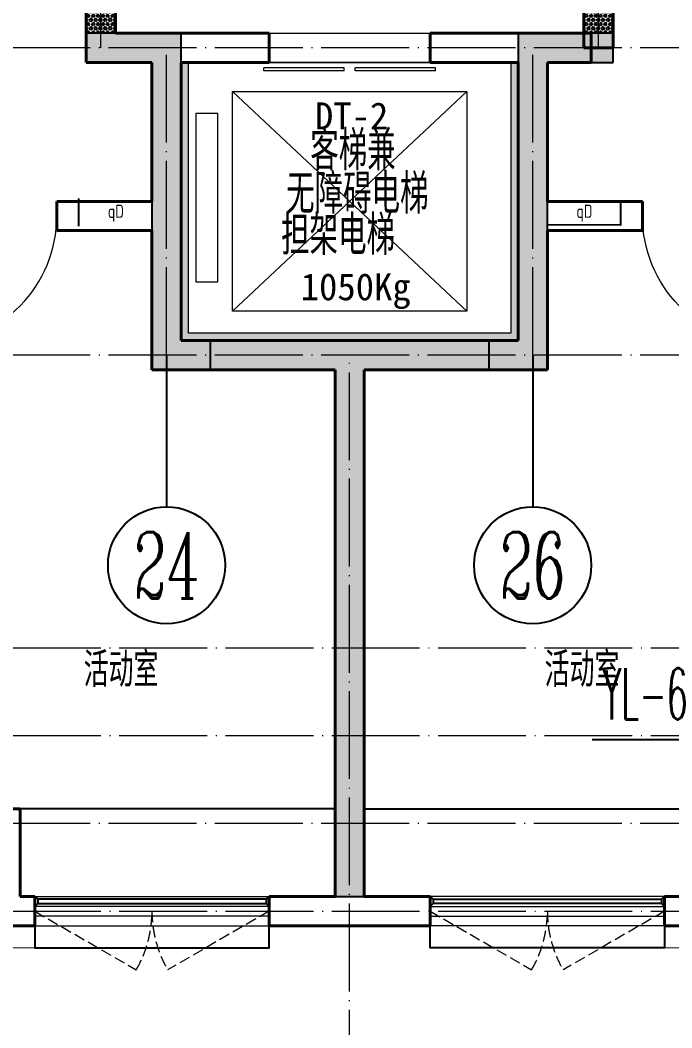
# Model space of a CAD drawing. Extents: x 27938 to 1042331, y -235042 to 1535213.
# Drawn here: x 716767 to 721217, y 672861 to 679745 of the extents above; entities that cross this region are included whole.
import ezdxf
from ezdxf.enums import TextEntityAlignment as Align

# ---------------------------------------------------------------- set-up
doc = ezdxf.new("R2010")
doc.units = 0
doc.header["$LTSCALE"] = 1000
doc.header["$MEASUREMENT"] = 0
doc.linetypes.add('DASH', pattern=[0.35, 0.25, -0.1])
doc.linetypes.add('DOTE', pattern=[2.4200000000000004, 2, -0.2, 0.02, -0.2])
for name, color, linetype in [('$RECOVER_210609100354-0', 7, 'Continuous'), ('3-栏杆1', 135, 'Continuous'), ('3.5方案汇报，与郭总、侯月琴确定户型_t8$0$2020.03.04 -1安徽标准化洋房户型(UA）_t8_t8$0$看线', 154, 'Continuous'), ('AXIS', 3, 'Continuous'), ('AXIS_TEXT', 4, 'Continuous'), ('COLUMN', 9, 'Continuous'), ('DIM_雨水', 3, 'Continuous'), ('PUB_TEXT', 4, 'Continuous'), ('保温', 6, 'Continuous'), ('看线', 251, 'Continuous')]:
    doc.layers.add(name, color=color, linetype=linetype)
for name, color, linetype, lineweight in [('3.5方案汇报，与郭总、侯月琴确定户型_t8$0$STAIR', 2, 'Continuous', 18), ('DOTE', 19, 'DOTE', 9), ('EQUIP-消防', 3, 'Continuous', 20), ('PUB_HATCH', 8, 'Continuous', 9), ('WALL', 9, 'Continuous', 40), ('WINDOW', 8, 'Continuous', 15), ('填充', 251, 'Continuous', 5)]:
    doc.layers.add(name, color=color, linetype=linetype, lineweight=lineweight)
doc.styles.add('_TCH_AXIS', font='COMPLEX', dxfattribs={"bigfont": 'GBCBIG'})
doc.styles.add('_TWT_SERIAL', font='simplex.shx', dxfattribs={"width": 0.6, "oblique": 10, "height": 3, "bigfont": 'aadri.shx'})
doc.styles.add('COMPLEX', font='COMPLEX')
doc.styles.get("Standard").update_dxf_attribs({"font": 'gbenor.shx', "bigfont": 'gbcbig.shx'})
doc.styles.add('房间名称', font='TSSDENG', dxfattribs={"width": 0.8, "bigfont": 'HZTXT'})
doc.styles.add('黑体', font='simhei.ttf')
pattern_1 = [(90, (0, 0), (-16.49778, 1.010197673501861e-15), [9.525, -19.05]), (210, (0, 0), (8.248889999999996, -14.28749658604684), [9.525, -19.05]), (150, (5.83238038093927e-16, 9.525), (-8.248890000000003, -14.28749658604684), [9.525, -19.05])]

# ---------------------------------------------------------------- blocks, each defined once
blk = doc.blocks.new('HFHFHFHFTF')
at = {"layer": 'PUB_HATCH'}
for points in [[(571766.5658555259, 370823.7207051624), (571116.5710636529, 370823.7204600016), (571116.5710636529, 370623.7204600016), (571566.5658555259, 370623.7207051624), (571566.5658543366, 368523.7246104958), (571966.5658543366, 368523.7246104958), (571966.5658543366, 368723.7246104958), (571766.5658544686, 368723.7246104958)], [(574066.5715322427, 370823.7207051624), (574066.5715333, 368723.7246104958), (573866.571533432, 368723.7246104958), (573866.571533432, 368523.7246104958), (574266.571533432, 368523.7246104958), (574266.5715322427, 370623.7207051624), (574716.5663241157, 370623.7204600016), (574716.5663241157, 370823.7204600016)]]:
    blk.add_hatch(color=256, dxfattribs=at).paths.add_polyline_path(points)
at = {"layer": 'COLUMN', "color": 8}
for p, q in [((571766.5658555259, 370823.7207051624), (571116.5710636529, 370823.7204600016)), ((571116.5710636529, 370823.7204600016), (571116.5710636529, 370623.7204600016)), ((571766.5658544686, 368723.7246104958), (571766.5658555259, 370823.7207051624)), ((574066.5715322427, 370823.7207051624), (574066.5715333, 368723.7246104958)), ((574716.5663241157, 370823.7204600016), (574066.5715322427, 370823.7207051624)), ((574716.5663241157, 370623.7204600016), (574716.5663241157, 370823.7204600016)), ((571116.5710636529, 370623.7204600016), (571566.5658555259, 370623.7207051624)), ((571566.5658555259, 370623.7207051624), (571566.5658543366, 368523.7246104958)), ((574266.571533432, 368523.7246104958), (574266.5715322427, 370623.7207051624)), ((574266.5715322427, 370623.7207051624), (574716.5663241157, 370623.7204600016)), ((571966.5658543366, 368723.7246104958), (571766.5658544686, 368723.7246104958)), ((571966.5658543366, 368523.7246104958), (571966.5658543366, 368723.7246104958)), ((574066.5715333, 368723.7246104958), (573866.571533432, 368723.7246104958)), ((573866.571533432, 368723.7246104958), (573866.571533432, 368523.7246104958)), ((571566.5658543366, 368523.7246104958), (571966.5658543366, 368523.7246104958)), ((573866.571533432, 368523.7246104958), (574266.571533432, 368523.7246104958))]:
    blk.add_line(p, q, dxfattribs=at)
blk = doc.blocks.new('ASDFSD')
at = {"layer": '3-栏杆1', "color": 0}
for p, q in [((681762.5879415963, 334937.5442401596), (681742.3193111992, 334955.3318184742)), ((681742.3193111992, 334955.3318184742), (681762.5879414161, 334937.5442403179)), ((683322.0506668226, 334937.5442278689), (683342.3192972196, 334955.3318061834)), ((683342.3192972196, 334955.3318061834), (683322.0506670028, 334937.5442280272)), ((681742.3193347491, 334888.4150854239), (681762.5879414133, 334908.2619604596)), ((681762.5879414161, 334937.5442403179), (681762.5879414133, 334908.2619604596)), ((683322.0506670028, 334937.4781505512), (681762.5879414163, 334937.5226424761)), ((681762.5879414135, 334908.2403724216), (683322.0506670056, 334908.1959003614)), ((683322.0506670028, 334937.5442280272), (683322.0506670056, 334908.2619481689)), ((683322.0506670056, 334908.2619481689), (683342.3192736697, 334888.4150731332)), ((683342.3192736697, 334888.4150731332), (683322.0506670056, 334908.2619481689))]:
    blk.add_line(p, q, dxfattribs=at)
blk = doc.blocks.new('VDVDVDCZSCCS')
at = {"layer": '保温', "linetype": 'Continuous', "ltscale": 10}
h = blk.add_hatch(dxfattribs=at)
h.set_pattern_fill('HEX', color=251, scale=10, angle=90, style=0)
h.set_pattern_definition(pattern_1)
h.paths.add_polyline_path([(546716.6777758279, 370823.7204600016), (546916.6777595185, 370823.7204599889), (546916.5739644961, 370973.7260572037), (546716.5739808055, 370973.7262538486)])
h = blk.add_hatch(dxfattribs=at)
h.set_pattern_fill('HEX', color=251, scale=10, angle=90, style=0)
h.set_pattern_definition(pattern_1)
h.paths.add_polyline_path([(550316.4239572502, 370823.7662111802), (550116.4239736242, 370823.7611273452), (550116.5239556374, 370973.76672715), (550316.5239392584, 370973.7720076172)])
h = blk.add_hatch(dxfattribs=at)
h.set_pattern_fill('HEX', color=251, scale=10, angle=90, style=0)
h.set_pattern_definition(pattern_1)
h.paths.add_polyline_path([(549466.5778929805, 368523.7248067016), (549466.5778515742, 368723.7248036918), (547566.5772535016, 368723.7248037361), (547566.577294908, 368523.7248067458)])
h = blk.add_hatch(dxfattribs=at)
h.set_pattern_fill('HEX', color=251, scale=10, angle=90, style=0)
h.set_pattern_definition(pattern_1)
h.paths.add_polyline_path([(548416.6765335839, 364923.7247940315), (548616.6765172745, 364923.7247940188), (548616.6764863663, 368523.7247068925), (548416.6765026756, 368523.7249035374)])
at = {"layer": '保温', "color": 251, "linetype": 'Continuous', "ltscale": 10}
blk.add_line((548416.5786843646, 364923.7247940315), (548616.5786843668, 364923.7247940188), dxfattribs=at)
blk = doc.blocks.new('HFTHFFGHFH')
at = {"layer": 'DOTE', "linetype": 'DOTE', "ltscale": 0.3}
for p, q in [((571216.5798455207, 602348.8103599143), (571216.5798455208, 604248.8100090837)), ((574616.5798455204, 602348.8103599143), (574616.5798455203, 604248.8100090837)), ((587116.5787011748, 602348.8103599143), (534316.57870118, 602348.8103599143)), ((571666.5798455206, 600248.8103599143), (571666.5798455206, 602348.8103599143)), ((574166.5798455204, 600248.8103599143), (574166.5798455203, 602348.8103599143)), ((587116.5787011747, 600248.8103599143), (534316.57870118, 600248.8103599143)), ((572916.5798455206, 594448.8100090846), (572916.5798455204, 600248.8103599146)), ((534316.57870118, 598248.8100090846), (587116.5787011747, 598248.8100090497)), ((534316.57870118, 597648.8100090846), (587116.5787011746, 597648.8100090846)), ((587116.5787011746, 597048.8100090849), (534316.57870118, 597048.8100090846)), ((534316.5787011874, 596448.8106185137), (587116.5787011746, 596448.8106184986))]:
    blk.add_line(p, q, dxfattribs=at)
blk = doc.blocks.new('GDGRDGDRGDFD')
at = {"layer": 'EQUIP-消防', "color": 0, "const_width": 12.82051282052028}
blk.add_lwpolyline([(136866.5605577994, 335507.811971089), (136366.5605577994, 335507.8119710906), (136366.5605577991, 335347.8119710904), (136866.5605577991, 335347.8119710888)], close=True, dxfattribs=at)
at = {"layer": 'PUB_TEXT', "color": 0, "style": '房间名称', "width": 0.8}
blk.add_text('qD', height=90, dxfattribs=at).set_placement((136565.0499633249, 335395.5346836653))
blk = doc.blocks.new('HGFHGGGDFGRD')
at = {"color": 8}
blk.add_blockref('GDGRDGDRGDFD', (580800.0192852234, 34165.91269551881), dxfattribs=at)
at = {"color": 8, "rotation": 359.9985591725983}
blk.add_blockref('GDGRDGDRGDFD', (583991.5720320296, 34169.39107311062), dxfattribs=at)
blk = doc.blocks.new('$DorLib2D$00000001')
for p, q in [((0.45, 0.9750000000000001), (0.5000000000000002, 0.9750000000000001)), ((0.45, 0), (0.45, 0.9750000000000001)), ((0.5, 0), (0.5, 0.9750000000000001)), ((0.5, 0), (0.45, 0))]:
    blk.add_line(p, q)
at = {"lineweight": 13}
blk.add_arc((0.475, 0), 0.975, 91.4692835813538, 180, dxfattribs=at)
blk = doc.blocks.new('$WINLIB2D$00000001')
at = {"color": 0}
for points in [[(-0.4999999999999964, 0.5000000000000142), (-0.4999999999999964, -0.4999999999999858)], [(-0.4999999999999964, 0.5000000000000142), (0.5000000000000036, 0.5000000000000142)], [(0.5000000000000036, -0.4999999999999858), (0.5000000000000036, 0.5000000000000142)], [(0.5000000000000036, 0.1666666666666714), (-0.4999999999999964, 0.1666666666666714)], [(0.5000000000000036, -0.1666666666666572), (-0.4999999999999964, -0.1666666666666572)], [(-0.4999999999999964, -0.4999999999999858), (0.5000000000000036, -0.4999999999999858)]]:
    blk.add_lwpolyline(points, dxfattribs=at)
blk = doc.blocks.new('$DORLIB2D$00000127')
at = {"color": 0}
for points in [[(-0.5333333333328483, 0.7948983154366971), (-0.5333333333328483, 0.690405644187237)], [(-0.03333333333284827, 0.7948983154366971), (-0.5333333333328483, 0.7948983154366971)], [(-0.03333333333284827, 0.7948983154366971), (-0.03333333333284827, 0.690405644187237)], [(0.5333333333328483, 0.7948983154366971), (0.03333333333284827, 0.7948983154366971)], [(0.03333333333284827, 0.7948983154366971), (0.03333333333284827, 0.690405644187237)], [(0.5333333333328483, 0.7948983154366971), (0.5333333333328483, 0.690405644187237)], [(-0.03333333333284827, 0.690405644187237), (-0.5333333333328483, 0.690405644187237)], [(0.5333333333328483, 0.690405644187237), (0.03333333333284827, 0.690405644187237)], [(0.5, 0.4999999999999858), (-0.5, 0.4999999999999858)]]:
    blk.add_lwpolyline(points, dxfattribs=at)
blk = doc.blocks.new('_AXISO')
blk.add_circle((0, 0), 0.5)
at = {"layer": 'AXIS_TEXT', "style": 'COMPLEX', "width": 1.041666666666667}
blk.add_attdef('A', text='', height=0.56, dxfattribs=at).set_placement((-0.25, -0.28), (0.25, -0.28), align=Align.FIT)

msp = doc.modelspace()

# ---------------------------------------------------------------- hatches: boundary and pattern name
at = {"layer": '填充'}
h = msp.add_hatch(dxfattribs=at)
h.set_pattern_fill('隔热材料02', color=8, scale=100, style=0)
h.set_pattern_definition([(0, (-480191.8197163856, 68818.54056498222), (0, 50), []), (0, (-480191.8197163856, 68835.20706498227), (0, 50), []), (270, (-480148.0782163856, 68843.83831498225), (50, -9.184850993605149e-15), [5.01775, -44.98225]), (270, (-480185.5369663856, 68843.83831498225), (50, -9.184850993605149e-15), [5.01775, -44.98225]), (90, (-480160.0252163855, 68809.90931498224), (-50, 3.061616997868383e-15), [5.01775, -44.98225]), (90, (-480173.5902163857, 68809.90931498224), (-50, 3.061616997868383e-15), [5.01775, -44.98225]), (180, (-480141.7954663855, 68801.87381498225), (-6.123233995736766e-15, -50), [50.02425, 0.02425]), (135, (-480155.7527163855, 68804.38256498228), (2.775557561562891e-15, 49.99987405109137), [4.268000000000001, -66.44274999999999]), (116.56505, (-480108.7707163855, 68807.4005649822), (0.0001128305918363104, 49.99993342107836), [2.804999999999996, -108.9984999999999]), (116.56505, (-480158.7707163855, 68807.4005649822), (0.0001128305918363104, 49.99993342107836), [2.804999999999996, -108.9984999999999]), (153.43495, (-480100.7352163855, 68801.87381498225), (-0.0001128305918057793, 49.99993342107837), [5.609999999999999, -106.1935]), (153.43495, (-480150.7352163855, 68801.87381498225), (-0.0001128305918057793, 49.99993342107837), [5.609999999999999, -106.1935]), (63.43495000000001, (-480110.0252163855, 68814.92706498224), (-0.0001128305918307593, 49.99993342107837), [26.714, -85.0895]), (63.43495000000001, (-480160.0252163855, 68814.92706498224), (-0.0001128305918307593, 49.99993342107837), [26.714, -85.0895]), (116.56505, (-480098.0782163856, 68843.83831498225), (0.0001128305918363104, 49.99993342107836), [2.804999999999996, -108.9984999999999]), (116.56505, (-480148.0782163856, 68843.83831498225), (0.0001128305918363104, 49.99993342107836), [2.804999999999996, -108.9984999999999]), (135, (-480149.3327163856, 68846.34706498228), (2.775557561562891e-15, 49.99987405109137), [4.268000000000001, -66.44274999999999]), (153.43495, (-480102.3507163855, 68849.36506498221), (-0.0001128305918057793, 49.99993342107837), [5.609999999999999, -106.1935]), (153.43495, (-480152.3507163855, 68849.36506498221), (-0.0001128305918057793, 49.99993342107837), [5.609999999999999, -106.1935]), (45, (-480184.2824663855, 68846.34706498228), (0, 49.99987405109137), [4.268000000000001, -66.44274999999999]), (63.43495000000001, (-480135.5369663856, 68843.83831498225), (-0.0001128305918307593, 49.99993342107837), [2.805, -108.9985]), (63.43495000000001, (-480185.5369663856, 68843.83831498225), (-0.0001128305918307593, 49.99993342107837), [2.805, -108.9985]), (26.56505, (-480131.2647163856, 68849.36506498221), (0.0001128305918307593, 49.99993342107837), [5.609999999999999, -106.1935]), (26.56505, (-480181.2647163856, 68849.36506498221), (0.0001128305918307593, 49.99993342107837), [5.609999999999999, -106.1935]), (116.56505, (-480123.5902163857, 68814.92706498224), (0.0001128305918363104, 49.99993342107836), [26.71399999999997, -85.08949999999987]), (116.56505, (-480173.5902163857, 68814.92706498224), (0.0001128305918363104, 49.99993342107836), [26.71399999999997, -85.08949999999987]), (45, (-480177.8624663856, 68804.38256498228), (0, 49.99987405109137), [4.268000000000001, -66.44274999999999]), (63.43495000000001, (-480124.8444663857, 68807.4005649822), (-0.0001128305918307593, 49.99993342107837), [2.805, -108.9985]), (63.43495000000001, (-480174.8444663857, 68807.4005649822), (-0.0001128305918307593, 49.99993342107837), [2.805, -108.9985]), (26.56505, (-480132.8802163855, 68801.87381498225), (0.0001128305918307593, 49.99993342107837), [5.609999999999999, -106.1935]), (26.56505, (-480182.8802163855, 68801.87381498225), (0.0001128305918307593, 49.99993342107837), [5.609999999999999, -106.1935])])
h.paths.add_polyline_path([(717916.5776073515, 679457.1713686963), (717866.5776073515, 679457.1713686946), (717866.5776074192, 677557.1713686745), (720166.577607429, 677557.1713686924), (720166.5776074554, 679457.1713686958), (720116.5776074553, 679457.171368695), (720116.5776074297, 677607.1713686895), (717916.5776074176, 677607.171368675)])

# ---------------------------------------------------------------- linework, layer by layer
at = {"layer": '$RECOVER_210609100354-0', "color": 8, "const_width": 8}
for points in [[(716566.5821823183, 673557.1717484118), (716566.5821823183, 673407.1717484118), (716866.5821823183, 673407.1717484118), (716866.582182322, 673557.1722621152)], [(721466.5729313629, 673557.1717484118), (721466.5729313629, 673407.1717484118), (721166.5729313629, 673407.1717484118), (721166.5729313592, 673557.1722621152)]]:
    msp.add_lwpolyline(points, dxfattribs=at)
at = {"layer": '3.5方案汇报，与郭总、侯月琴确定户型_t8$0$2020.03.04 -1安徽标准化洋房户型(UA）_t8_t8$0$看线', "color": 8, "ltscale": 10}
for p, q in [((718916.5788049361, 674357.164538706), (716766.5821823092, 674357.1717472526)), ((719116.5763087451, 674357.164538706), (721266.572931372, 674357.1717472526))]:
    msp.add_line(p, q, dxfattribs=at)
at = {"layer": '3.5方案汇报，与郭总、侯月琴确定户型_t8$0$STAIR', "color": 8}
for p, q in [((719816.5750149164, 679257.1731012659), (718216.5750149159, 677757.1731012673)), ((718216.5750149159, 679257.1731012659), (719816.5750149164, 677757.1731012673))]:
    msp.add_line(p, q, dxfattribs=at)
for points in [[(718216.5750149159, 677757.1731012673), (718216.5750149159, 679257.1731012659), (719816.5750149164, 679257.1731012659), (719816.5750149164, 677757.1731012673)], [(718116.5750149254, 677957.1731013828), (718116.5750149254, 679107.1731013833), (717966.5750149227, 679107.1731013833), (717966.5750149227, 677957.1731013828)]]:
    msp.add_lwpolyline(points, close=True, dxfattribs=at)
at = {"layer": 'AXIS'}
for p, q in [((717766.5747206904, 677457.1731012973), (717766.5747206904, 676420.9100412752)), ((720266.5747206929, 677457.1733220447), (720266.5749036948, 676420.9102620225))]:
    msp.add_line(p, q, dxfattribs=at)
at = {"layer": 'DIM_雨水'}
msp.add_line((721596.5808420785, 674827.3518364844), (720671.6806581232, 674827.3518364844), dxfattribs=at)
at = {"layer": 'WALL', "color": 8}
for p, q in [((717216.5789703641, 679807.1730268758), (717216.5792564395, 679457.1731013232)), ((717416.5790929814, 679657.1731011833), (717416.5789703559, 679807.1731903601)), ((720616.5761433581, 679807.1731903359), (720616.5759389851, 679557.1718291806)), ((720816.5759389851, 679557.1716656962), (720816.5761433512, 679807.1730268516)), ((717416.5790929814, 679657.1731011833), (717766.5784615097, 679657.1731012743)), ((718466.5750149536, 679657.1731012764), (717766.5784615097, 679657.1731012743)), ((718466.5750149536, 679457.1731012923), (718466.5750149536, 679657.1731012764)), ((720266.580680763, 679657.1731012745), (719566.5750148774, 679657.1731012765)), ((719566.5750148774, 679657.1731012765), (719566.5750148772, 679457.1731012923)), ((720266.5806807502, 679657.1731012745), (720666.5797168432, 679657.1731013255)), ((720666.5797168432, 679657.1731013255), (720666.5797168687, 679457.1731013255)), ((720616.5759389851, 679557.1718291806), (720816.5759389851, 679557.1716656962)), ((717216.5792564395, 679457.1731013232), (717666.5784109803, 679457.1731013232)), ((717666.5780017249, 678507.1720982144), (717666.5784109803, 679457.1731013232)), ((717866.577973595, 678407.1720551118), (717866.5784259478, 679457.1731012777)), ((717866.5784259478, 679457.1731012777), (718466.5750149536, 679457.1731012923)), ((719566.5750148772, 679457.1731012923), (720166.5806067954, 679457.1731012778)), ((720166.5806067954, 679457.1731012778), (720166.5798302682, 678407.1721721458)), ((720366.5806068005, 679457.1731012848), (720366.5799042175, 678507.1720982032)), ((720366.5806068005, 679457.1731012848), (720666.5797168687, 679457.1731013255)), ((717666.5780017249, 678507.1720982144), (717016.5794565132, 678507.1720981924)), ((717016.5794565132, 678507.1720981924), (717016.5794565153, 678307.1720981777)), ((721016.5756571648, 678507.1720981803), (720366.5799042175, 678507.1720982032)), ((721016.5756571627, 678307.1720981895), (721016.5756571648, 678507.1720981803)), ((717866.5776074193, 677557.1717583962), (717866.577973595, 678407.1720551118)), ((720166.5798302682, 678407.1721721458), (720166.5792016104, 677557.1720709999)), ((717016.5794565153, 678307.1720981777), (717666.577915516, 678307.1720981749)), ((717666.5775062611, 677357.1717583947), (717666.577915516, 678307.1720981749)), ((720366.5797563033, 678307.1720981639), (720366.5790537212, 677357.1721253789)), ((720366.5797563033, 678307.1720981639), (721016.5756571627, 678307.1720981895)), ((719016.5775568445, 677557.1717583195), (717866.5776074193, 677557.1717583962)), ((720166.5792016104, 677557.1720709999), (719016.5775296512, 677557.1717583195)), ((718916.5775796195, 677357.1717583474), (717666.5775062611, 677357.1717583947)), ((718916.5775796195, 677357.1717583474), (718916.5786693755, 673757.1717471033)), ((720366.5790537212, 677357.1721253789), (719116.57759462, 677357.1717855094)), ((719116.57759462, 677357.1717855094), (719116.578684376, 673757.1717471107)), ((716766.5821823833, 674357.1717471993), (716016.57939236, 674357.1717471996)), ((716766.5821823833, 674357.1717471993), (716766.582182383, 673757.1717472252)), ((716866.5821824245, 673757.1717472182), (716766.582182383, 673757.1717472252)), ((716866.5821824131, 673557.1717473094), (716866.5821824245, 673757.1717472182)), ((718916.5786693755, 673757.1717471033), (718466.5821824585, 673757.1717471274)), ((718466.5821824585, 673757.1717471274), (718466.582182447, 673557.1717472055)), ((719566.5729312357, 673757.1717471355), (719116.578684376, 673757.1717471107)), ((719566.572931247, 673557.1717472), (719566.5729312357, 673757.1717471355)), ((721266.5729312369, 673757.1717472326), (721166.5729312695, 673757.1717472262)), ((721166.5729312695, 673757.1717472262), (721166.5729312809, 673557.1717472917)), ((716566.5821823664, 673557.1717473249), (716866.5821824131, 673557.1717473094)), ((718466.582182447, 673557.1717472055), (719016.5787071334, 673557.1717471657)), ((719016.5764065478, 673557.1717471657), (719566.572931247, 673557.1717472)), ((721166.5729312809, 673557.1717472917), (721466.5729313553, 673557.1717473062))]:
    msp.add_line(p, q, dxfattribs=at)
at = {"layer": 'WINDOW'}
for p, q in [((718466.5750149161, 679657.1731012744), (719566.5750149161, 679657.1731012744)), ((718466.5750149161, 679457.1731012744), (719566.5750149161, 679457.1731012744))]:
    msp.add_line(p, q, dxfattribs=at)
at = {"layer": 'WINDOW', "color": 8, "linetype": 'DASH', "ltscale": 0.3}
for points in [[(716866.5821824552, 673657.1717472044), (717559.4025054883, 673257.1717472024, 0.1316524975905399), (717666.5821824616, 673657.1717472121)], [(718466.5821824679, 673657.1717472044), (717773.761859435, 673257.1717472024, -0.1316524975905399), (717666.5821824615, 673657.1717472121)], [(719566.5729312137, 673657.1717472043), (720259.3932542464, 673257.1717472022, 0.1316524975905399), (720366.57293122, 673657.1717472118)], [(721166.5729312263, 673657.1717472039), (720473.7526081932, 673257.171747202, -0.1316524975905399), (720366.5729312199, 673657.1717472118)]]:
    msp.add_lwpolyline(points, format="xyb", dxfattribs=at)
at = {"layer": '填充', "color": 8}
msp.add_lwpolyline([(717916.5776073515, 679457.1713686963), (717866.5776073515, 679457.1713686946), (717866.5776074192, 677557.1713686745), (720166.577607429, 677557.1713686924), (720166.5776074554, 679457.1713686958), (720116.5776074553, 679457.171368695), (720116.5776074297, 677607.1713686895), (717916.5776074176, 677607.171368675)], close=True, dxfattribs=at)
at = {"layer": '看线', "color": 8, "ltscale": 0.5}
for points in [[(716866.5821824021, 673557.1717472867), (716866.5821824021, 673407.1717472867), (718466.5821824266, 673407.1717474137), (718466.582182428, 673557.1717473879)], [(721166.572931325, 673557.1717470952), (721166.572931325, 673407.1717470952), (719566.5729313005, 673407.1717472223), (719566.5729312992, 673557.1717471965)]]:
    msp.add_lwpolyline(points, dxfattribs=at)

# ---------------------------------------------------------------- block references
msp.add_blockref('HFTHFFGHFH', (146100.0000000225, 77208.36173827358))
at = {"color": 8}
for name, p in [('HFHFHFHFTF', (146100.00000034, 308833.4469530195)), ('VDVDVDCZSCCS', (170500.0022886805, 308833.4469530948)), ('HGFHGGGDFGRD', (-1.396983861923218e-09, 308833.4469530944))]:
    msp.add_blockref(name, p, dxfattribs=at)
at = {"layer": '3-栏杆1', "color": 8}
msp.add_blockref('ASDFSD', (35124.26287086832, 338801.8399284222), dxfattribs=at)
at = {"layer": '3-栏杆1', "color": 8, "xscale": -1}
msp.add_blockref('ASDFSD', (1402908.892242813, 338801.8399284222), dxfattribs=at)
at = {"layer": 'AXIS'}
ref = msp.add_blockref('_AXISO', (717766.5747206904, 676020.9100412752), dxfattribs=dict(at, xscale=800, yscale=800, zscale=800))
ref.add_attrib('A', '24', dxfattribs={"layer": 'AXIS_TEXT', "height": 452.5483399593904, "style": '_TCH_AXIS', "width": 0.5833333333334317}).set_placement((717540.3005507106, 675794.6358712955), (717992.8488906701, 675794.6358712955), align=Align.FIT)
ref = msp.add_blockref('_AXISO', (720266.574974334, 676020.9102620225), dxfattribs=dict(at, xscale=800, yscale=800, zscale=800))
ref.add_attrib('A', '26', dxfattribs={"layer": 'AXIS_TEXT', "height": 452.5483399593904, "style": '_TCH_AXIS', "width": 0.6176470588236338}).set_placement((720040.3008043543, 675794.6360920428), (720492.8491443137, 675794.6360920428), align=Align.FIT)
at = {"layer": 'WINDOW'}
for name, p, xscale, yscale, zscale, rotation in [('$DORLIB2D$00000127', (719016.5750149161, 679557.1731012744), 1100, -200, 1100, 5.336080552226635e-12), ('$DorLib2D$00000001', (716566.5794564879, 678407.1720981792), -900, -900, -900, 5.840855992261463e-10), ('$DorLib2D$00000001', (721466.5756571932, 678407.1720981792), -900, 900, -900, 179.9999999994159), ('$WINLIB2D$00000001', (717666.5821824075, 673657.1717472164), -1600, 199.9999999480788, -1600, 179.9999999967472), ('$WINLIB2D$00000001', (720366.5729312737, 673657.1717472164), -1600, -199.9999999480788, -1600, 3.252746161958773e-09)]:
    msp.add_blockref(name, p, dxfattribs=dict(at, xscale=xscale, yscale=yscale, zscale=zscale, rotation=rotation))

# ---------------------------------------------------------------- texts
at = {"layer": 'DIM_雨水', "color": 7, "style": '_TWT_SERIAL', "width": 0.48}
msp.add_text('YL-6', height=350, dxfattribs=at).set_placement((720741.6806581232, 674967.3518364844))
at = {"layer": 'PUB_TEXT', "color": 8, "style": '黑体'}
for s, p in [('DT-2', (718779.451953042, 678999.4243204065)), ('1050Kg', (718682.451953042, 677831.7549009959))]:
    msp.add_text(s, height=184.0084388185654, dxfattribs=at).set_placement(p)
at = {"layer": 'PUB_TEXT', "color": 8}
for s, height, p in [('客梯兼', 270.0709219858156, (718747.4542362302, 678719.253905182)), ('无障碍电梯', 270.0709219858156, (718582.8853283353, 678423.4837372706)), ('担架电梯', 270.0709219858156, (718548.4514878878, 678141.9250223082)), ('活动室', 236.3120567375886, (717200.3162418184, 675189.4559568985)), ('活动室', 236.3120567375886, (720348.0562151799, 675189.4559568986))]:
    msp.add_text(s, height=height, dxfattribs=at).set_placement(p)

doc.saveas('drawing.dxf')
